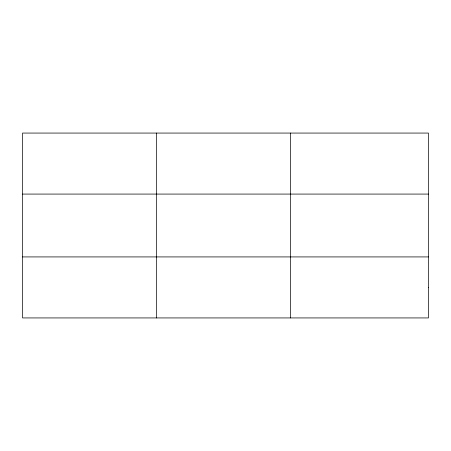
<?xml version="1.0" encoding="UTF-8"?>
<svg xmlns="http://www.w3.org/2000/svg" width="451" height="451" viewBox="0 0 451 451"><rect width="100%" height="100%" fill="white"/><g stroke="black" fill="none" stroke-linecap="round" stroke-linejoin="round"><path stroke-width="0.68" d="M156.497 317.932L156.497 133.068M290.444 317.932L290.444 133.068M22.55 194.077L428.45 194.077M22.55 256.923L428.45 256.923M428.45 287.428L428.45 317.932L22.55 317.932L22.55 133.068L428.45 133.068L428.45 287.428"/></g></svg>
